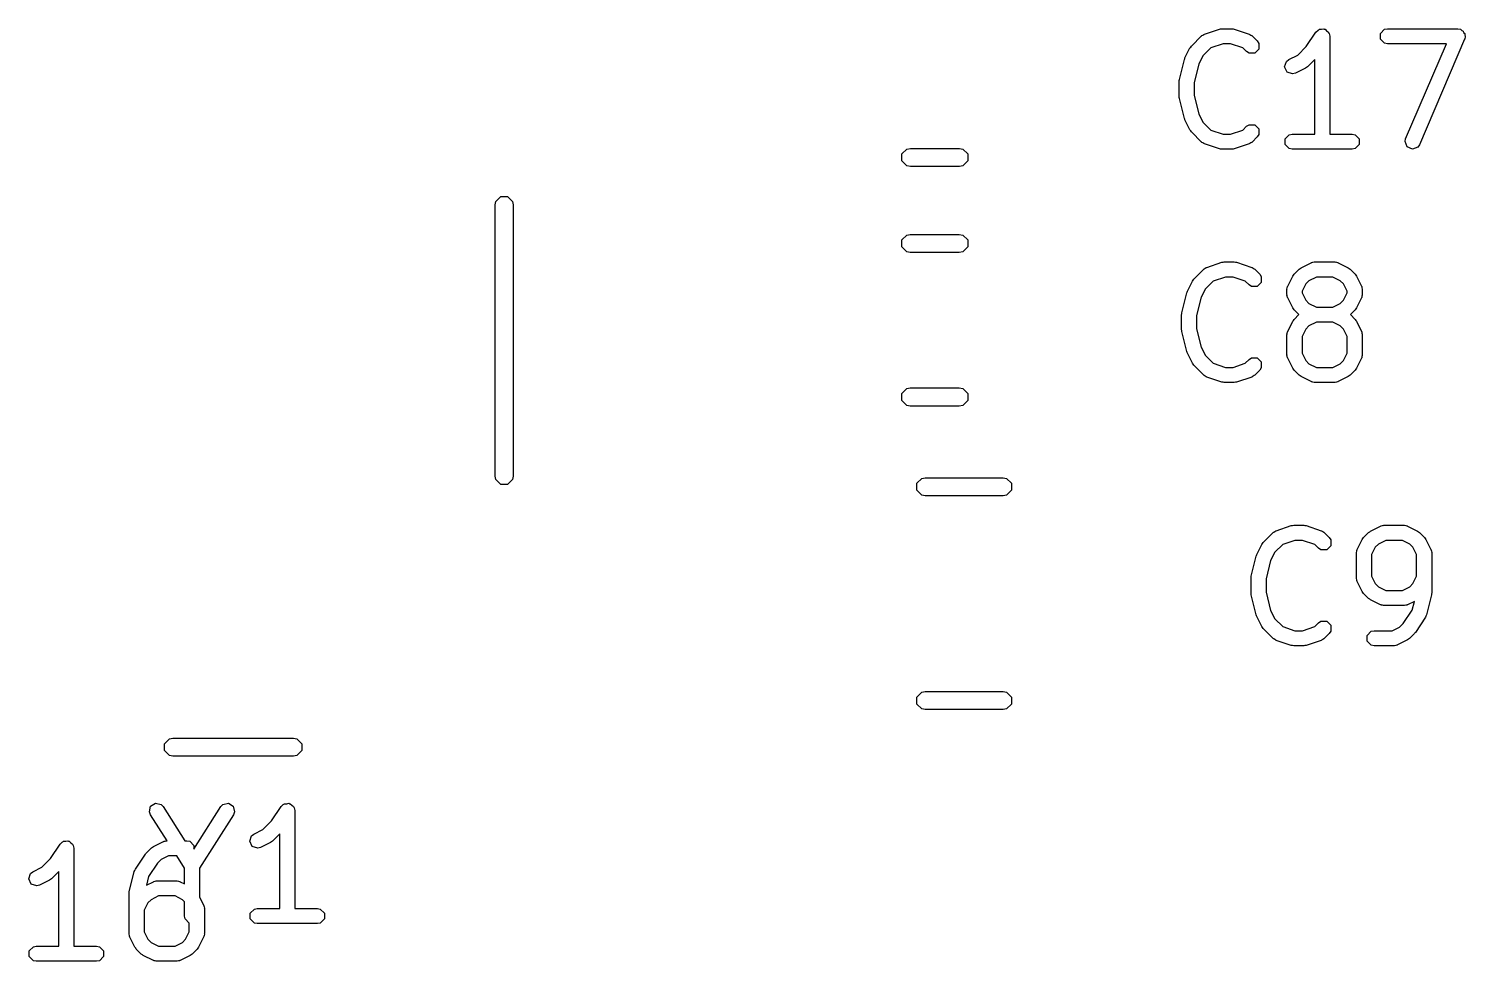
# Model space of a CAD drawing. Extents: x 2.09 to 4.49, y -4.78 to -2.96.
# Drawn here: x 3.267 to 3.6426, y -4.4535 to -4.2097 of the extents above; entities that cross this region are included whole.
import ezdxf

# ---------------------------------------------------------------- set-up
doc = ezdxf.new("R2010")
doc.units = 0
doc.header["$MEASUREMENT"] = 0
doc.layers.add('BLACK', color=7, linetype='CONTINUOUS')

msp = doc.modelspace()

# ---------------------------------------------------------------- linework, layer by layer
at = {"layer": 'BLACK', "linetype": 'CONTINUOUS'}
for p, q in [((3.57441, -4.21116), (3.57835, -4.20984)), ((3.57835, -4.20984), (3.57866, -4.2098)), ((3.57866, -4.2098), (3.57897, -4.20974)), ((3.57897, -4.20974), (3.5816, -4.20974)), ((3.5816, -4.20974), (3.58191, -4.2098)), ((3.58191, -4.2098), (3.58222, -4.20984)), ((3.58222, -4.20984), (3.58616, -4.21116)), ((3.60358, -4.21062), (3.60412, -4.21008)), ((3.60412, -4.21008), (3.60432, -4.21004)), ((3.60432, -4.21004), (3.60447, -4.20989)), ((3.60447, -4.20989), (3.60504, -4.20989)), ((3.60504, -4.20989), (3.6056, -4.20978)), ((3.6056, -4.20978), (3.60577, -4.20989)), ((3.60577, -4.20989), (3.60597, -4.20989)), ((3.60597, -4.20989), (3.60638, -4.2103)), ((3.60638, -4.2103), (3.60685, -4.21062)), ((3.62046, -4.21096), (3.62153, -4.20989)), ((3.62153, -4.20989), (3.62228, -4.20974)), ((3.62228, -4.20974), (3.64065, -4.20974)), ((3.64065, -4.20974), (3.64067, -4.20975)), ((3.64067, -4.20975), (3.64068, -4.20974)), ((3.64068, -4.20974), (3.6407, -4.20975)), ((3.6407, -4.20975), (3.64141, -4.20989)), ((3.64141, -4.20989), (3.64169, -4.21018)), ((3.64169, -4.21018), (3.64206, -4.21034)), ((3.64206, -4.21034), (3.6422, -4.21069)), ((3.57102, -4.21426), (3.57364, -4.21163)), ((3.57364, -4.21163), (3.57373, -4.21158)), ((3.57373, -4.21158), (3.57375, -4.21154)), ((3.57375, -4.21154), (3.57402, -4.21138)), ((3.57402, -4.21138), (3.57428, -4.21121)), ((3.57428, -4.21121), (3.57433, -4.21121)), ((3.57433, -4.21121), (3.57441, -4.21116)), ((3.57929, -4.21368), (3.5761, -4.21474)), ((3.58128, -4.21368), (3.57929, -4.21368)), ((3.58447, -4.21474), (3.58128, -4.21368)), ((3.58616, -4.21116), (3.58624, -4.21121)), ((3.58624, -4.21121), (3.58629, -4.21121)), ((3.58629, -4.21121), (3.58655, -4.21138)), ((3.58655, -4.21138), (3.58682, -4.21154)), ((3.58682, -4.21154), (3.58684, -4.21158)), ((3.58684, -4.21158), (3.58693, -4.21163)), ((3.58693, -4.21163), (3.58824, -4.21294)), ((3.58824, -4.21294), (3.58866, -4.21358)), ((3.58866, -4.21358), (3.58866, -4.21509)), ((3.60106, -4.21439), (3.60358, -4.21062)), ((3.60685, -4.21062), (3.60689, -4.21081)), ((3.60689, -4.21081), (3.60704, -4.21096)), ((3.60704, -4.21096), (3.60719, -4.21171)), ((3.60719, -4.21171), (3.60719, -4.2373)), ((3.62046, -4.21246), (3.62046, -4.21096)), ((3.62153, -4.21353), (3.62046, -4.21246)), ((3.62228, -4.21368), (3.62153, -4.21353)), ((3.63767, -4.21368), (3.62228, -4.21368)), ((3.62703, -4.2385), (3.63767, -4.21368)), ((3.64246, -4.21249), (3.63065, -4.24005)), ((3.6422, -4.21069), (3.64247, -4.21096)), ((3.64247, -4.21246), (3.64246, -4.21247)), ((3.64246, -4.21247), (3.64246, -4.21249)), ((3.64247, -4.21096), (3.64247, -4.21136)), ((3.64247, -4.21136), (3.64262, -4.21174)), ((3.64262, -4.21174), (3.64247, -4.21244)), ((3.64247, -4.21244), (3.64247, -4.21246)), ((3.56788, -4.22305), (3.56919, -4.2178)), ((3.56919, -4.2178), (3.56928, -4.2176)), ((3.56928, -4.2176), (3.56934, -4.21739)), ((3.56934, -4.21739), (3.57065, -4.21477)), ((3.57065, -4.21477), (3.57084, -4.21452)), ((3.57084, -4.21452), (3.57102, -4.21426)), ((3.57403, -4.21681), (3.57296, -4.21896)), ((3.5761, -4.21474), (3.57403, -4.21681)), ((3.58545, -4.21573), (3.58447, -4.21474)), ((3.58609, -4.21615), (3.58545, -4.21573)), ((3.5876, -4.21615), (3.58609, -4.21615)), ((3.58866, -4.21509), (3.5876, -4.21615)), ((3.59586, -4.2183), (3.59646, -4.21782)), ((3.59646, -4.21782), (3.5988, -4.21666)), ((3.5988, -4.21666), (3.60106, -4.21439)), ((3.60325, -4.21778), (3.60136, -4.21967)), ((3.60325, -4.2373), (3.60325, -4.21778)), ((3.57296, -4.21896), (3.57175, -4.22376)), ((3.59538, -4.21973), (3.59586, -4.2183)), ((3.59606, -4.22107), (3.59538, -4.21973)), ((3.59748, -4.22155), (3.59606, -4.22107)), ((3.59823, -4.22135), (3.59748, -4.22155)), ((3.60085, -4.22003), (3.59823, -4.22135)), ((3.6011, -4.21984), (3.60085, -4.22003)), ((3.60136, -4.21967), (3.6011, -4.21984)), ((3.56782, -4.22352), (3.56786, -4.22329)), ((3.56782, -4.22746), (3.56782, -4.22352)), ((3.56786, -4.22329), (3.56788, -4.22305)), ((3.57175, -4.22376), (3.57175, -4.22722)), ((3.56786, -4.2277), (3.56782, -4.22746)), ((3.56788, -4.22794), (3.56786, -4.2277)), ((3.56919, -4.23319), (3.56788, -4.22794)), ((3.57175, -4.22722), (3.57296, -4.23202)), ((3.57296, -4.23202), (3.57403, -4.23417)), ((3.56928, -4.23338), (3.56919, -4.23319)), ((3.56934, -4.23359), (3.56928, -4.23338)), ((3.57065, -4.23621), (3.56934, -4.23359)), ((3.57084, -4.23646), (3.57065, -4.23621)), ((3.57102, -4.23673), (3.57084, -4.23646)), ((3.57403, -4.23417), (3.5761, -4.23624)), ((3.5761, -4.23624), (3.57929, -4.2373)), ((3.58128, -4.2373), (3.58447, -4.23624)), ((3.58447, -4.23624), (3.58545, -4.23525)), ((3.58545, -4.23525), (3.58609, -4.23483)), ((3.58609, -4.23483), (3.5876, -4.23483)), ((3.5876, -4.23483), (3.58866, -4.23589)), ((3.58866, -4.23589), (3.58866, -4.2374)), ((3.57364, -4.23935), (3.57102, -4.23673)), ((3.57373, -4.23941), (3.57364, -4.23935)), ((3.57375, -4.23945), (3.57373, -4.23941)), ((3.57402, -4.2396), (3.57375, -4.23945)), ((3.57428, -4.23978), (3.57402, -4.2396)), ((3.57433, -4.23978), (3.57428, -4.23978)), ((3.57441, -4.23983), (3.57433, -4.23978)), ((3.57835, -4.24114), (3.57441, -4.23983)), ((3.57929, -4.2373), (3.58128, -4.2373)), ((3.58616, -4.23983), (3.58222, -4.24114)), ((3.58624, -4.23978), (3.58616, -4.23983)), ((3.58629, -4.23978), (3.58624, -4.23978)), ((3.58655, -4.2396), (3.58629, -4.23978)), ((3.58682, -4.23945), (3.58655, -4.2396)), ((3.58684, -4.23941), (3.58682, -4.23945)), ((3.58693, -4.23935), (3.58684, -4.23941)), ((3.58824, -4.23804), (3.58693, -4.23935)), ((3.58866, -4.2374), (3.58824, -4.23804)), ((3.59553, -4.23852), (3.59659, -4.23745)), ((3.59553, -4.24002), (3.59553, -4.23852)), ((3.59659, -4.24109), (3.59553, -4.24002)), ((3.59659, -4.23745), (3.59735, -4.2373)), ((3.59735, -4.2373), (3.60325, -4.2373)), ((3.60719, -4.2373), (3.61309, -4.2373)), ((3.61309, -4.2373), (3.61385, -4.23745)), ((3.61385, -4.23745), (3.61491, -4.23852)), ((3.61491, -4.24002), (3.61385, -4.24109)), ((3.61491, -4.23852), (3.61491, -4.24002)), ((3.62687, -4.23925), (3.62703, -4.2385)), ((3.62743, -4.24065), (3.62687, -4.23925)), ((3.63065, -4.24005), (3.63022, -4.24068)), ((3.49535, -4.24248), (3.49662, -4.24121)), ((3.49535, -4.24429), (3.49535, -4.24248)), ((3.49662, -4.24121), (3.49753, -4.24103)), ((3.49753, -4.24103), (3.51035, -4.24103)), ((3.51035, -4.24103), (3.51125, -4.24121)), ((3.51125, -4.24121), (3.51253, -4.24248)), ((3.51253, -4.24248), (3.51253, -4.24429)), ((3.57866, -4.24118), (3.57835, -4.24114)), ((3.57897, -4.24124), (3.57866, -4.24118)), ((3.5816, -4.24124), (3.57897, -4.24124)), ((3.58191, -4.24118), (3.5816, -4.24124)), ((3.58222, -4.24114), (3.58191, -4.24118)), ((3.59735, -4.24124), (3.59659, -4.24109)), ((3.61309, -4.24124), (3.59735, -4.24124)), ((3.61385, -4.24109), (3.61309, -4.24124)), ((3.62882, -4.24124), (3.62743, -4.24065)), ((3.63022, -4.24068), (3.62882, -4.24124)), ((3.49662, -4.24557), (3.49535, -4.24429)), ((3.49753, -4.24575), (3.49662, -4.24557)), ((3.51035, -4.24575), (3.49753, -4.24575)), ((3.51125, -4.24557), (3.51035, -4.24575)), ((3.51253, -4.24429), (3.51125, -4.24557)), ((3.38898, -4.25581), (3.38916, -4.2549)), ((3.38916, -4.2549), (3.39043, -4.25362)), ((3.39043, -4.25362), (3.39224, -4.25362)), ((3.39224, -4.25362), (3.39352, -4.2549)), ((3.39352, -4.2549), (3.3937, -4.25581)), ((3.38898, -4.32667), (3.38898, -4.25581)), ((3.3937, -4.25581), (3.3937, -4.32667)), ((3.49533, -4.26494), (3.49661, -4.26367)), ((3.49533, -4.26675), (3.49533, -4.26494)), ((3.49661, -4.26367), (3.49752, -4.26349)), ((3.49752, -4.26349), (3.51033, -4.26349)), ((3.51033, -4.26349), (3.51124, -4.26367)), ((3.51124, -4.26367), (3.51252, -4.26494)), ((3.51252, -4.26494), (3.51252, -4.26675)), ((3.49661, -4.26803), (3.49533, -4.26675)), ((3.49752, -4.26821), (3.49661, -4.26803)), ((3.51033, -4.26821), (3.49752, -4.26821)), ((3.51124, -4.26803), (3.51033, -4.26821)), ((3.51252, -4.26675), (3.51124, -4.26803)), ((3.57165, -4.27521), (3.57427, -4.27259)), ((3.57427, -4.27259), (3.57435, -4.27253)), ((3.57435, -4.27253), (3.57437, -4.27249)), ((3.57437, -4.27249), (3.57465, -4.27234)), ((3.57465, -4.27234), (3.57491, -4.27216)), ((3.57491, -4.27216), (3.57496, -4.27216)), ((3.57496, -4.27216), (3.57504, -4.27211)), ((3.57504, -4.27211), (3.57898, -4.2708)), ((3.57898, -4.2708), (3.57929, -4.27076)), ((3.57929, -4.27076), (3.5796, -4.2707)), ((3.5796, -4.2707), (3.58223, -4.2707)), ((3.58223, -4.2707), (3.58254, -4.27076)), ((3.58254, -4.27076), (3.58285, -4.2708)), ((3.58285, -4.2708), (3.58679, -4.27211)), ((3.58679, -4.27211), (3.58687, -4.27216)), ((3.58687, -4.27216), (3.58692, -4.27216)), ((3.58692, -4.27216), (3.58718, -4.27234)), ((3.58718, -4.27234), (3.58745, -4.27249)), ((3.58745, -4.27249), (3.58747, -4.27253)), ((3.58747, -4.27253), (3.58756, -4.27259)), ((3.58756, -4.27259), (3.58887, -4.2739)), ((3.58887, -4.2739), (3.58929, -4.27454)), ((3.59753, -4.27441), (3.59772, -4.27416)), ((3.59772, -4.27416), (3.59789, -4.2739)), ((3.59789, -4.2739), (3.59921, -4.27259)), ((3.59921, -4.27259), (3.59947, -4.27241)), ((3.59947, -4.27241), (3.59972, -4.27222)), ((3.59972, -4.27222), (3.60234, -4.27091)), ((3.60234, -4.27091), (3.60244, -4.27088)), ((3.60244, -4.27088), (3.60247, -4.27085)), ((3.60247, -4.27085), (3.60278, -4.27079)), ((3.60278, -4.27079), (3.60308, -4.2707)), ((3.60308, -4.2707), (3.60313, -4.27072)), ((3.60313, -4.27072), (3.60322, -4.2707)), ((3.60322, -4.2707), (3.60847, -4.2707)), ((3.60847, -4.2707), (3.60857, -4.27072)), ((3.60857, -4.27072), (3.60861, -4.2707)), ((3.60861, -4.2707), (3.60892, -4.27079)), ((3.60892, -4.27079), (3.60923, -4.27085)), ((3.60923, -4.27085), (3.60926, -4.27088)), ((3.60926, -4.27088), (3.60935, -4.27091)), ((3.60935, -4.27091), (3.61198, -4.27222)), ((3.61198, -4.27222), (3.61223, -4.27241)), ((3.61223, -4.27241), (3.61249, -4.27259)), ((3.61249, -4.27259), (3.6138, -4.2739)), ((3.6138, -4.2739), (3.61398, -4.27416)), ((3.61398, -4.27416), (3.61417, -4.27441)), ((3.56997, -4.27835), (3.57128, -4.27572)), ((3.57128, -4.27572), (3.57147, -4.27547)), ((3.57147, -4.27547), (3.57165, -4.27521)), ((3.57466, -4.27777), (3.57358, -4.27992)), ((3.57673, -4.2757), (3.57466, -4.27777)), ((3.57992, -4.27464), (3.57673, -4.2757)), ((3.58191, -4.27464), (3.57992, -4.27464)), ((3.5851, -4.2757), (3.58191, -4.27464)), ((3.58608, -4.27668), (3.5851, -4.2757)), ((3.58672, -4.27711), (3.58608, -4.27668)), ((3.58823, -4.27711), (3.58672, -4.27711)), ((3.58929, -4.27604), (3.58823, -4.27711)), ((3.58929, -4.27454), (3.58929, -4.27604)), ((3.59601, -4.27778), (3.59609, -4.27747)), ((3.59602, -4.27782), (3.59601, -4.27778)), ((3.59601, -4.27792), (3.59602, -4.27782)), ((3.59601, -4.27923), (3.59601, -4.27792)), ((3.59609, -4.27747), (3.59616, -4.27716)), ((3.59616, -4.27716), (3.59619, -4.27713)), ((3.59619, -4.27713), (3.59621, -4.27704)), ((3.59621, -4.27704), (3.59753, -4.27441)), ((3.6009, -4.27646), (3.59994, -4.27838)), ((3.60176, -4.2756), (3.6009, -4.27646)), ((3.60369, -4.27464), (3.60176, -4.2756)), ((3.60801, -4.27464), (3.60369, -4.27464)), ((3.60993, -4.2756), (3.60801, -4.27464)), ((3.61079, -4.27646), (3.60993, -4.2756)), ((3.61175, -4.27838), (3.61079, -4.27646)), ((3.61417, -4.27441), (3.61548, -4.27704)), ((3.61548, -4.27704), (3.61551, -4.27713)), ((3.61551, -4.27713), (3.61554, -4.27716)), ((3.61554, -4.27716), (3.6156, -4.27747)), ((3.6156, -4.27747), (3.61569, -4.27778)), ((3.61569, -4.27778), (3.61567, -4.27782)), ((3.61567, -4.27782), (3.61569, -4.27792)), ((3.61569, -4.27792), (3.61569, -4.27923)), ((3.56851, -4.284), (3.56982, -4.27875)), ((3.56982, -4.27875), (3.56991, -4.27856)), ((3.56991, -4.27856), (3.56997, -4.27835)), ((3.57358, -4.27992), (3.57238, -4.28472)), ((3.59602, -4.27933), (3.59601, -4.27923)), ((3.59601, -4.27937), (3.59602, -4.27933)), ((3.59609, -4.27967), (3.59601, -4.27937)), ((3.59616, -4.27998), (3.59609, -4.27967)), ((3.59619, -4.28001), (3.59616, -4.27998)), ((3.59621, -4.28011), (3.59619, -4.28001)), ((3.59753, -4.28273), (3.59621, -4.28011)), ((3.59994, -4.27838), (3.59994, -4.27876)), ((3.59994, -4.27876), (3.6009, -4.28069)), ((3.6009, -4.28069), (3.60176, -4.28155)), ((3.60176, -4.28155), (3.60369, -4.28251)), ((3.60801, -4.28251), (3.60993, -4.28155)), ((3.60993, -4.28155), (3.61079, -4.28069)), ((3.61079, -4.28069), (3.61175, -4.27876)), ((3.61175, -4.27876), (3.61175, -4.27838)), ((3.61548, -4.28011), (3.61417, -4.28273)), ((3.61551, -4.28001), (3.61548, -4.28011)), ((3.61554, -4.27998), (3.61551, -4.28001)), ((3.6156, -4.27967), (3.61554, -4.27998)), ((3.61569, -4.27937), (3.6156, -4.27967)), ((3.61569, -4.27923), (3.61567, -4.27933)), ((3.61567, -4.27933), (3.61569, -4.27937)), ((3.56845, -4.28448), (3.56849, -4.28424)), ((3.56845, -4.28841), (3.56845, -4.28448)), ((3.56849, -4.28424), (3.56851, -4.284)), ((3.57238, -4.28472), (3.57238, -4.28817)), ((3.59772, -4.28298), (3.59753, -4.28273)), ((3.59789, -4.28324), (3.59772, -4.28298)), ((3.59913, -4.28448), (3.59789, -4.28324)), ((3.59789, -4.28571), (3.59913, -4.28448)), ((3.60369, -4.28251), (3.60801, -4.28251)), ((3.6138, -4.28324), (3.61257, -4.28448)), ((3.61257, -4.28448), (3.6138, -4.28571)), ((3.61398, -4.28298), (3.6138, -4.28324)), ((3.61417, -4.28273), (3.61398, -4.28298)), ((3.56849, -4.28865), (3.56845, -4.28841)), ((3.56851, -4.28889), (3.56849, -4.28865)), ((3.56982, -4.29414), (3.56851, -4.28889)), ((3.57238, -4.28817), (3.57358, -4.29298)), ((3.59609, -4.28928), (3.59616, -4.28897)), ((3.59616, -4.28897), (3.59619, -4.28894)), ((3.59619, -4.28894), (3.59621, -4.28885)), ((3.59621, -4.28885), (3.59753, -4.28622)), ((3.59753, -4.28622), (3.59772, -4.28597)), ((3.59772, -4.28597), (3.59789, -4.28571)), ((3.6009, -4.28827), (3.59994, -4.29019)), ((3.60176, -4.28741), (3.6009, -4.28827)), ((3.60369, -4.28645), (3.60176, -4.28741)), ((3.60801, -4.28645), (3.60369, -4.28645)), ((3.60993, -4.28741), (3.60801, -4.28645)), ((3.61079, -4.28827), (3.60993, -4.28741)), ((3.61175, -4.29019), (3.61079, -4.28827)), ((3.6138, -4.28571), (3.61398, -4.28597)), ((3.61398, -4.28597), (3.61417, -4.28622)), ((3.61417, -4.28622), (3.61548, -4.28885)), ((3.61548, -4.28885), (3.61551, -4.28894)), ((3.61551, -4.28894), (3.61554, -4.28897)), ((3.61554, -4.28897), (3.6156, -4.28928)), ((3.57358, -4.29298), (3.57466, -4.29512)), ((3.59601, -4.28959), (3.59609, -4.28928)), ((3.59602, -4.28963), (3.59601, -4.28959)), ((3.59601, -4.28973), (3.59602, -4.28963)), ((3.59601, -4.29498), (3.59601, -4.28973)), ((3.59994, -4.29019), (3.59994, -4.29451)), ((3.61175, -4.29451), (3.61175, -4.29019)), ((3.6156, -4.28928), (3.61569, -4.28959)), ((3.61569, -4.28959), (3.61567, -4.28963)), ((3.61567, -4.28963), (3.61569, -4.28973)), ((3.61569, -4.28973), (3.61569, -4.29498)), ((3.56991, -4.29434), (3.56982, -4.29414)), ((3.56997, -4.29454), (3.56991, -4.29434)), ((3.57128, -4.29717), (3.56997, -4.29454)), ((3.57466, -4.29512), (3.57673, -4.29719)), ((3.5851, -4.29719), (3.58608, -4.29621)), ((3.58608, -4.29621), (3.58672, -4.29578)), ((3.58672, -4.29578), (3.58823, -4.29578)), ((3.58823, -4.29578), (3.58929, -4.29685)), ((3.59602, -4.29507), (3.59601, -4.29498)), ((3.59601, -4.29512), (3.59602, -4.29507)), ((3.59609, -4.29542), (3.59601, -4.29512)), ((3.59616, -4.29573), (3.59609, -4.29542)), ((3.59619, -4.29576), (3.59616, -4.29573)), ((3.59621, -4.29586), (3.59619, -4.29576)), ((3.59753, -4.29848), (3.59621, -4.29586)), ((3.59994, -4.29451), (3.6009, -4.29643)), ((3.6009, -4.29643), (3.60176, -4.2973)), ((3.60993, -4.2973), (3.61079, -4.29643)), ((3.61079, -4.29643), (3.61175, -4.29451)), ((3.61548, -4.29586), (3.61417, -4.29848)), ((3.61551, -4.29576), (3.61548, -4.29586)), ((3.61554, -4.29573), (3.61551, -4.29576)), ((3.6156, -4.29542), (3.61554, -4.29573)), ((3.61569, -4.29512), (3.6156, -4.29542)), ((3.61569, -4.29498), (3.61567, -4.29507)), ((3.61567, -4.29507), (3.61569, -4.29512)), ((3.57147, -4.29742), (3.57128, -4.29717)), ((3.57165, -4.29768), (3.57147, -4.29742)), ((3.57427, -4.30031), (3.57165, -4.29768)), ((3.57435, -4.30036), (3.57427, -4.30031)), ((3.57437, -4.3004), (3.57435, -4.30036)), ((3.57465, -4.30056), (3.57437, -4.3004)), ((3.57673, -4.29719), (3.57992, -4.29826)), ((3.57992, -4.29826), (3.58191, -4.29826)), ((3.58191, -4.29826), (3.5851, -4.29719)), ((3.58745, -4.3004), (3.58718, -4.30056)), ((3.58747, -4.30036), (3.58745, -4.3004)), ((3.58756, -4.30031), (3.58747, -4.30036)), ((3.58887, -4.29899), (3.58756, -4.30031)), ((3.58929, -4.29835), (3.58887, -4.29899)), ((3.58929, -4.29685), (3.58929, -4.29835)), ((3.59772, -4.29873), (3.59753, -4.29848)), ((3.59789, -4.29899), (3.59772, -4.29873)), ((3.59921, -4.30031), (3.59789, -4.29899)), ((3.59947, -4.30048), (3.59921, -4.30031)), ((3.59972, -4.30067), (3.59947, -4.30048)), ((3.60176, -4.2973), (3.60369, -4.29826)), ((3.60369, -4.29826), (3.60801, -4.29826)), ((3.60801, -4.29826), (3.60993, -4.2973)), ((3.61223, -4.30048), (3.61198, -4.30067)), ((3.61249, -4.30031), (3.61223, -4.30048)), ((3.6138, -4.29899), (3.61249, -4.30031)), ((3.61398, -4.29873), (3.6138, -4.29899)), ((3.61417, -4.29848), (3.61398, -4.29873)), ((3.49533, -4.3051), (3.49661, -4.30382)), ((3.49661, -4.30382), (3.49752, -4.30364)), ((3.49752, -4.30364), (3.51033, -4.30364)), ((3.51033, -4.30364), (3.51124, -4.30382)), ((3.51124, -4.30382), (3.51252, -4.3051)), ((3.57491, -4.30073), (3.57465, -4.30056)), ((3.57496, -4.30073), (3.57491, -4.30073)), ((3.57504, -4.30078), (3.57496, -4.30073)), ((3.57898, -4.30209), (3.57504, -4.30078)), ((3.57929, -4.30213), (3.57898, -4.30209)), ((3.5796, -4.30219), (3.57929, -4.30213)), ((3.58223, -4.30219), (3.5796, -4.30219)), ((3.58254, -4.30213), (3.58223, -4.30219)), ((3.58285, -4.30209), (3.58254, -4.30213)), ((3.58679, -4.30078), (3.58285, -4.30209)), ((3.58687, -4.30073), (3.58679, -4.30078)), ((3.58692, -4.30073), (3.58687, -4.30073)), ((3.58718, -4.30056), (3.58692, -4.30073)), ((3.60234, -4.30199), (3.59972, -4.30067)), ((3.60244, -4.30201), (3.60234, -4.30199)), ((3.60247, -4.30204), (3.60244, -4.30201)), ((3.60278, -4.30211), (3.60247, -4.30204)), ((3.60308, -4.30219), (3.60278, -4.30211)), ((3.60313, -4.30218), (3.60308, -4.30219)), ((3.60322, -4.30219), (3.60313, -4.30218)), ((3.60847, -4.30219), (3.60322, -4.30219)), ((3.60857, -4.30218), (3.60847, -4.30219)), ((3.60861, -4.30219), (3.60857, -4.30218)), ((3.60892, -4.30211), (3.60861, -4.30219)), ((3.60923, -4.30204), (3.60892, -4.30211)), ((3.60926, -4.30201), (3.60923, -4.30204)), ((3.60935, -4.30199), (3.60926, -4.30201)), ((3.61198, -4.30067), (3.60935, -4.30199)), ((3.49533, -4.30691), (3.49533, -4.3051)), ((3.49661, -4.30819), (3.49533, -4.30691)), ((3.51252, -4.30691), (3.51124, -4.30819)), ((3.51252, -4.3051), (3.51252, -4.30691)), ((3.49752, -4.30837), (3.49661, -4.30819)), ((3.51033, -4.30837), (3.49752, -4.30837)), ((3.51124, -4.30819), (3.51033, -4.30837)), ((3.38916, -4.32758), (3.38898, -4.32667)), ((3.3937, -4.32667), (3.39352, -4.32758)), ((3.39043, -4.32886), (3.38916, -4.32758)), ((3.39224, -4.32886), (3.39043, -4.32886)), ((3.39352, -4.32758), (3.39224, -4.32886)), ((3.49923, -4.32855), (3.50051, -4.32727)), ((3.49923, -4.33036), (3.49923, -4.32855)), ((3.50051, -4.33164), (3.49923, -4.33036)), ((3.50051, -4.32727), (3.50142, -4.32709)), ((3.50142, -4.32709), (3.52178, -4.32709)), ((3.52178, -4.32709), (3.52268, -4.32727)), ((3.52268, -4.32727), (3.52396, -4.32855)), ((3.52396, -4.33036), (3.52268, -4.33164)), ((3.52396, -4.32855), (3.52396, -4.33036)), ((3.50142, -4.33182), (3.50051, -4.33164)), ((3.52178, -4.33182), (3.50142, -4.33182)), ((3.52268, -4.33164), (3.52178, -4.33182)), ((3.58981, -4.34404), (3.59243, -4.34142)), ((3.59243, -4.34142), (3.59251, -4.34136)), ((3.59251, -4.34136), (3.59253, -4.34132)), ((3.59253, -4.34132), (3.59281, -4.34117)), ((3.59281, -4.34117), (3.59307, -4.34099)), ((3.59307, -4.34099), (3.59311, -4.34099)), ((3.59311, -4.34099), (3.5932, -4.34094)), ((3.5932, -4.34094), (3.59714, -4.33963)), ((3.59714, -4.33963), (3.59745, -4.33959)), ((3.59745, -4.33959), (3.59776, -4.33953)), ((3.59776, -4.33953), (3.60038, -4.33953)), ((3.60038, -4.33953), (3.60069, -4.33959)), ((3.60069, -4.33959), (3.60101, -4.33963)), ((3.60101, -4.33963), (3.60494, -4.34094)), ((3.60494, -4.34094), (3.60503, -4.34099)), ((3.60503, -4.34099), (3.60507, -4.34099)), ((3.60507, -4.34099), (3.60534, -4.34117)), ((3.60534, -4.34117), (3.60561, -4.34132)), ((3.60561, -4.34132), (3.60563, -4.34136)), ((3.60563, -4.34136), (3.60571, -4.34142)), ((3.60571, -4.34142), (3.60703, -4.34273)), ((3.61605, -4.34273), (3.61736, -4.34142)), ((3.61736, -4.34142), (3.61763, -4.34124)), ((3.61763, -4.34124), (3.61788, -4.34105)), ((3.61788, -4.34105), (3.6205, -4.33974)), ((3.6205, -4.33974), (3.6206, -4.33971)), ((3.6206, -4.33971), (3.62063, -4.33968)), ((3.62063, -4.33968), (3.62094, -4.33962)), ((3.62094, -4.33962), (3.62124, -4.33954)), ((3.62124, -4.33954), (3.62128, -4.33955)), ((3.62128, -4.33955), (3.62138, -4.33953)), ((3.62138, -4.33953), (3.62663, -4.33953)), ((3.62663, -4.33953), (3.62673, -4.33955)), ((3.62673, -4.33955), (3.62677, -4.33954)), ((3.62677, -4.33954), (3.62707, -4.33962)), ((3.62707, -4.33962), (3.62738, -4.33968)), ((3.62738, -4.33968), (3.62742, -4.33971)), ((3.62742, -4.33971), (3.62751, -4.33974)), ((3.62751, -4.33974), (3.63014, -4.34105)), ((3.63014, -4.34105), (3.63039, -4.34124)), ((3.63039, -4.34124), (3.63065, -4.34142)), ((3.63065, -4.34142), (3.63196, -4.34273)), ((3.58812, -4.34718), (3.58944, -4.34456)), ((3.58944, -4.34456), (3.58963, -4.34431)), ((3.58963, -4.34431), (3.58981, -4.34404)), ((3.59489, -4.34453), (3.59282, -4.3466)), ((3.59808, -4.34347), (3.59489, -4.34453)), ((3.60006, -4.34347), (3.59808, -4.34347)), ((3.60326, -4.34453), (3.60006, -4.34347)), ((3.60424, -4.34552), (3.60326, -4.34453)), ((3.60488, -4.34594), (3.60424, -4.34552)), ((3.60745, -4.34488), (3.60639, -4.34594)), ((3.60703, -4.34273), (3.60745, -4.34337)), ((3.60745, -4.34337), (3.60745, -4.34488)), ((3.61437, -4.34587), (3.61568, -4.34324)), ((3.61568, -4.34324), (3.61588, -4.34299)), ((3.61588, -4.34299), (3.61605, -4.34273)), ((3.61906, -4.34529), (3.6181, -4.34721)), ((3.61992, -4.34443), (3.61906, -4.34529)), ((3.62185, -4.34347), (3.61992, -4.34443)), ((3.62617, -4.34347), (3.62185, -4.34347)), ((3.62809, -4.34443), (3.62617, -4.34347)), ((3.62895, -4.34529), (3.62809, -4.34443)), ((3.62991, -4.34721), (3.62895, -4.34529)), ((3.63196, -4.34273), (3.63213, -4.34299)), ((3.63213, -4.34299), (3.63233, -4.34324)), ((3.63233, -4.34324), (3.63364, -4.34587)), ((3.58666, -4.35283), (3.58798, -4.34758)), ((3.58798, -4.34758), (3.58807, -4.34739)), ((3.58807, -4.34739), (3.58812, -4.34718)), ((3.59174, -4.34875), (3.59054, -4.35355)), ((3.59282, -4.3466), (3.59174, -4.34875)), ((3.60639, -4.34594), (3.60488, -4.34594)), ((3.61416, -4.34675), (3.61418, -4.34665)), ((3.61416, -4.35331), (3.61416, -4.34675)), ((3.61417, -4.34661), (3.61425, -4.3463)), ((3.61418, -4.34665), (3.61417, -4.34661)), ((3.61425, -4.3463), (3.61431, -4.346)), ((3.61431, -4.346), (3.61435, -4.34596)), ((3.61435, -4.34596), (3.61437, -4.34587)), ((3.6181, -4.34721), (3.6181, -4.35285)), ((3.62991, -4.35285), (3.62991, -4.34721)), ((3.63364, -4.34587), (3.63367, -4.34596)), ((3.63367, -4.34596), (3.6337, -4.346)), ((3.6337, -4.346), (3.63376, -4.3463)), ((3.63376, -4.3463), (3.63384, -4.34661)), ((3.63384, -4.34661), (3.63383, -4.34665)), ((3.63383, -4.34665), (3.63385, -4.34675)), ((3.63385, -4.34675), (3.63385, -4.35725)), ((3.5866, -4.35331), (3.58665, -4.35307)), ((3.58665, -4.35307), (3.58666, -4.35283)), ((3.6181, -4.35285), (3.61906, -4.35477)), ((3.62895, -4.35477), (3.62991, -4.35285)), ((3.5866, -4.35725), (3.5866, -4.35331)), ((3.59054, -4.35355), (3.59054, -4.357)), ((3.61418, -4.35341), (3.61416, -4.35331)), ((3.61417, -4.35345), (3.61418, -4.35341)), ((3.61425, -4.35375), (3.61417, -4.35345)), ((3.61431, -4.35406), (3.61425, -4.35375)), ((3.61435, -4.3541), (3.61431, -4.35406)), ((3.61437, -4.35419), (3.61435, -4.3541)), ((3.61568, -4.35682), (3.61437, -4.35419)), ((3.61588, -4.35706), (3.61568, -4.35682)), ((3.61906, -4.35477), (3.61992, -4.35563)), ((3.61992, -4.35563), (3.62185, -4.35659)), ((3.62185, -4.35659), (3.62617, -4.35659)), ((3.62617, -4.35659), (3.62809, -4.35563)), ((3.62809, -4.35563), (3.62895, -4.35477)), ((3.58665, -4.35748), (3.5866, -4.35725)), ((3.58666, -4.35772), (3.58665, -4.35748)), ((3.58798, -4.36297), (3.58666, -4.35772)), ((3.59054, -4.357), (3.59174, -4.36181)), ((3.61605, -4.35733), (3.61588, -4.35706)), ((3.61736, -4.35864), (3.61605, -4.35733)), ((3.61763, -4.35881), (3.61736, -4.35864)), ((3.61788, -4.35901), (3.61763, -4.35881)), ((3.6205, -4.36032), (3.61788, -4.35901)), ((3.6206, -4.36035), (3.6205, -4.36032)), ((3.62063, -4.36038), (3.6206, -4.36035)), ((3.62094, -4.36044), (3.62063, -4.36038)), ((3.62124, -4.36052), (3.62094, -4.36044)), ((3.62128, -4.36051), (3.62124, -4.36052)), ((3.62138, -4.36053), (3.62128, -4.36051)), ((3.62663, -4.36053), (3.62138, -4.36053)), ((3.62673, -4.36051), (3.62663, -4.36053)), ((3.62677, -4.36052), (3.62673, -4.36051)), ((3.62707, -4.36044), (3.62677, -4.36052)), ((3.62738, -4.36038), (3.62707, -4.36044)), ((3.62742, -4.36035), (3.62738, -4.36038)), ((3.62751, -4.36032), (3.62742, -4.36035)), ((3.62931, -4.35942), (3.62751, -4.36032)), ((3.62874, -4.36169), (3.62931, -4.35942)), ((3.63379, -4.35772), (3.63248, -4.36297)), ((3.6338, -4.35748), (3.63379, -4.35772)), ((3.63385, -4.35725), (3.6338, -4.35748)), ((3.58807, -4.36317), (3.58798, -4.36297)), ((3.58812, -4.36338), (3.58807, -4.36317)), ((3.58944, -4.366), (3.58812, -4.36338)), ((3.59174, -4.36181), (3.59282, -4.36396)), ((3.59282, -4.36396), (3.59489, -4.36603)), ((3.62641, -4.36518), (3.62874, -4.36169)), ((3.63221, -4.36359), (3.62958, -4.36753)), ((3.63233, -4.36328), (3.63221, -4.36359)), ((3.63248, -4.36297), (3.63233, -4.36328)), ((3.58963, -4.36625), (3.58944, -4.366)), ((3.58981, -4.36651), (3.58963, -4.36625)), ((3.59243, -4.36914), (3.58981, -4.36651)), ((3.59489, -4.36603), (3.59808, -4.36709)), ((3.59808, -4.36709), (3.60006, -4.36709)), ((3.60006, -4.36709), (3.60326, -4.36603)), ((3.60326, -4.36603), (3.60424, -4.36504)), ((3.60424, -4.36504), (3.60488, -4.36461)), ((3.60488, -4.36461), (3.60639, -4.36461)), ((3.60703, -4.36783), (3.60571, -4.36914)), ((3.60639, -4.36461), (3.60745, -4.36568)), ((3.60745, -4.36719), (3.60703, -4.36783)), ((3.60745, -4.36568), (3.60745, -4.36719)), ((3.61694, -4.3683), (3.618, -4.36724)), ((3.618, -4.36724), (3.61876, -4.36709)), ((3.61876, -4.36709), (3.62354, -4.36709)), ((3.62354, -4.36709), (3.62546, -4.36613)), ((3.62546, -4.36613), (3.62641, -4.36518)), ((3.62933, -4.36783), (3.62802, -4.36914)), ((3.62944, -4.36766), (3.62933, -4.36783)), ((3.62958, -4.36753), (3.62944, -4.36766)), ((3.59251, -4.36919), (3.59243, -4.36914)), ((3.59253, -4.36923), (3.59251, -4.36919)), ((3.59281, -4.36939), (3.59253, -4.36923)), ((3.59307, -4.36956), (3.59281, -4.36939)), ((3.59311, -4.36956), (3.59307, -4.36956)), ((3.5932, -4.36961), (3.59311, -4.36956)), ((3.59714, -4.37093), (3.5932, -4.36961)), ((3.59745, -4.37097), (3.59714, -4.37093)), ((3.59776, -4.37103), (3.59745, -4.37097)), ((3.60038, -4.37103), (3.59776, -4.37103)), ((3.60069, -4.37097), (3.60038, -4.37103)), ((3.60101, -4.37093), (3.60069, -4.37097)), ((3.60494, -4.36961), (3.60101, -4.37093)), ((3.60503, -4.36956), (3.60494, -4.36961)), ((3.60507, -4.36956), (3.60503, -4.36956)), ((3.60534, -4.36939), (3.60507, -4.36956)), ((3.60561, -4.36923), (3.60534, -4.36939)), ((3.60563, -4.36919), (3.60561, -4.36923)), ((3.60571, -4.36914), (3.60563, -4.36919)), ((3.61694, -4.36981), (3.61694, -4.3683)), ((3.618, -4.37088), (3.61694, -4.36981)), ((3.61876, -4.37103), (3.618, -4.37088)), ((3.62401, -4.37103), (3.61876, -4.37103)), ((3.6241, -4.37101), (3.62401, -4.37103)), ((3.62415, -4.37102), (3.6241, -4.37101)), ((3.62445, -4.37094), (3.62415, -4.37102)), ((3.62476, -4.37088), (3.62445, -4.37094)), ((3.62479, -4.37084), (3.62476, -4.37088)), ((3.62489, -4.37082), (3.62479, -4.37084)), ((3.62751, -4.36951), (3.62489, -4.37082)), ((3.62776, -4.36931), (3.62751, -4.36951)), ((3.62802, -4.36914), (3.62776, -4.36931)), ((3.50051, -4.38318), (3.50142, -4.383)), ((3.50142, -4.383), (3.52178, -4.383)), ((3.52178, -4.383), (3.52268, -4.38318)), ((3.49923, -4.38446), (3.50051, -4.38318)), ((3.49923, -4.38626), (3.49923, -4.38446)), ((3.50051, -4.38754), (3.49923, -4.38626)), ((3.52268, -4.38318), (3.52396, -4.38446)), ((3.52396, -4.38626), (3.52268, -4.38754)), ((3.52396, -4.38446), (3.52396, -4.38626)), ((3.50142, -4.38772), (3.50051, -4.38754)), ((3.52178, -4.38772), (3.50142, -4.38772)), ((3.52268, -4.38754), (3.52178, -4.38772)), ((3.30254, -4.39664), (3.30382, -4.39536)), ((3.30254, -4.39844), (3.30254, -4.39664)), ((3.30382, -4.39536), (3.30472, -4.39518)), ((3.30472, -4.39518), (3.33622, -4.39518)), ((3.33622, -4.39518), (3.33712, -4.39536)), ((3.33712, -4.39536), (3.3384, -4.39664)), ((3.3384, -4.39664), (3.3384, -4.39844)), ((3.30382, -4.39972), (3.30254, -4.39844)), ((3.30472, -4.3999), (3.30382, -4.39972)), ((3.33622, -4.3999), (3.30472, -4.3999)), ((3.33712, -4.39972), (3.33622, -4.3999)), ((3.3384, -4.39844), (3.33712, -4.39972)), ((3.29859, -4.41446), (3.29891, -4.41299)), ((3.29891, -4.41299), (3.30018, -4.41218)), ((3.30018, -4.41218), (3.30165, -4.41251)), ((3.30165, -4.41251), (3.30219, -4.41306)), ((3.30219, -4.41306), (3.30787, -4.42199)), ((3.31018, -4.42415), (3.31724, -4.41306)), ((3.31724, -4.41306), (3.31777, -4.41251)), ((3.31777, -4.41251), (3.31924, -4.41218)), ((3.31924, -4.41218), (3.32051, -4.41299)), ((3.32051, -4.41299), (3.32084, -4.41446)), ((3.33049, -4.4168), (3.33301, -4.41303)), ((3.33301, -4.41303), (3.33355, -4.41248)), ((3.33355, -4.41248), (3.33375, -4.41244)), ((3.33375, -4.41244), (3.33389, -4.4123)), ((3.33389, -4.4123), (3.33447, -4.4123)), ((3.33447, -4.4123), (3.33503, -4.41219)), ((3.33503, -4.41219), (3.3352, -4.4123)), ((3.3352, -4.4123), (3.3354, -4.4123)), ((3.3354, -4.4123), (3.3358, -4.41271)), ((3.3358, -4.41271), (3.33628, -4.41302)), ((3.33628, -4.41302), (3.33632, -4.41322)), ((3.29886, -4.41518), (3.29859, -4.41446)), ((3.3032, -4.42199), (3.29886, -4.41518)), ((3.32056, -4.41518), (3.31168, -4.42913)), ((3.32084, -4.41446), (3.32056, -4.41518)), ((3.32823, -4.41906), (3.33049, -4.4168)), ((3.33632, -4.41322), (3.33646, -4.41337)), ((3.33646, -4.41337), (3.33661, -4.41412)), ((3.33661, -4.41412), (3.33661, -4.43971)), ((3.32528, -4.4207), (3.32589, -4.42023)), ((3.32589, -4.42023), (3.32823, -4.41906)), ((3.33268, -4.42018), (3.33079, -4.42207)), ((3.33268, -4.43971), (3.33268, -4.42018)), ((3.27271, -4.42664), (3.27523, -4.42287)), ((3.27523, -4.42287), (3.27577, -4.42233)), ((3.27577, -4.42233), (3.27597, -4.42229)), ((3.27597, -4.42229), (3.27612, -4.42214)), ((3.27612, -4.42214), (3.27669, -4.42214)), ((3.27669, -4.42214), (3.27725, -4.42203)), ((3.27725, -4.42203), (3.27742, -4.42214)), ((3.27742, -4.42214), (3.27762, -4.42214)), ((3.27762, -4.42214), (3.27803, -4.42255)), ((3.27803, -4.42255), (3.2785, -4.42287)), ((3.2785, -4.42287), (3.27854, -4.42307)), ((3.27854, -4.42307), (3.27869, -4.42321)), ((3.27869, -4.42321), (3.27884, -4.42396)), ((3.27884, -4.42396), (3.27884, -4.44955)), ((3.29779, -4.42519), (3.2991, -4.42388)), ((3.2991, -4.42388), (3.29936, -4.42371)), ((3.29936, -4.42371), (3.29961, -4.42351)), ((3.29961, -4.42351), (3.30223, -4.4222)), ((3.30223, -4.4222), (3.30233, -4.42218)), ((3.30233, -4.42218), (3.30236, -4.42214)), ((3.30236, -4.42214), (3.30267, -4.42208)), ((3.30267, -4.42208), (3.30298, -4.422)), ((3.30298, -4.422), (3.30302, -4.42201)), ((3.30302, -4.42201), (3.30312, -4.42199)), ((3.30312, -4.42199), (3.3032, -4.42199)), ((3.30787, -4.42199), (3.30836, -4.42199)), ((3.30836, -4.42199), (3.30912, -4.42214)), ((3.30912, -4.42214), (3.31018, -4.42321)), ((3.31018, -4.42321), (3.31018, -4.42415)), ((3.32481, -4.42213), (3.32528, -4.4207)), ((3.32548, -4.42348), (3.32481, -4.42213)), ((3.32691, -4.42396), (3.32548, -4.42348)), ((3.32765, -4.42375), (3.32691, -4.42396)), ((3.33028, -4.42244), (3.32765, -4.42375)), ((3.33053, -4.42225), (3.33028, -4.42244)), ((3.33079, -4.42207), (3.33053, -4.42225)), ((3.27045, -4.42891), (3.27271, -4.42664)), ((3.29492, -4.42943), (3.29754, -4.42549)), ((3.29754, -4.42549), (3.29768, -4.42536)), ((3.29768, -4.42536), (3.29779, -4.42519)), ((3.30071, -4.42784), (3.29838, -4.43133)), ((3.30166, -4.42689), (3.30071, -4.42784)), ((3.30358, -4.42593), (3.30166, -4.42689)), ((3.30571, -4.42593), (3.30358, -4.42593)), ((3.30774, -4.42913), (3.30571, -4.42593)), ((3.26703, -4.43198), (3.26751, -4.43055)), ((3.26751, -4.43055), (3.26811, -4.43008)), ((3.26811, -4.43008), (3.27045, -4.42891)), ((3.27301, -4.43192), (3.27275, -4.43209)), ((3.2749, -4.43003), (3.27301, -4.43192)), ((3.2749, -4.44955), (3.2749, -4.43003)), ((3.29333, -4.4353), (3.29464, -4.43005)), ((3.29464, -4.43005), (3.29479, -4.42974)), ((3.29479, -4.42974), (3.29492, -4.42943)), ((3.29838, -4.43133), (3.29781, -4.4336)), ((3.30774, -4.43326), (3.30774, -4.42913)), ((3.31168, -4.42913), (3.31168, -4.43669)), ((3.2677, -4.43332), (3.26703, -4.43198)), ((3.26913, -4.4338), (3.2677, -4.43332)), ((3.26987, -4.4336), (3.26913, -4.4338)), ((3.2725, -4.43228), (3.26987, -4.4336)), ((3.27275, -4.43209), (3.2725, -4.43228)), ((3.29327, -4.43577), (3.29332, -4.43554)), ((3.29332, -4.43554), (3.29333, -4.4353)), ((3.29781, -4.4336), (3.29961, -4.4327)), ((3.29961, -4.4327), (3.29971, -4.43267)), ((3.29971, -4.43267), (3.29974, -4.43264)), ((3.29974, -4.43264), (3.30005, -4.43258)), ((3.30005, -4.43258), (3.30035, -4.4325)), ((3.30035, -4.4325), (3.30039, -4.43251)), ((3.30039, -4.43251), (3.30049, -4.43249)), ((3.30049, -4.43249), (3.30574, -4.43249)), ((3.30574, -4.43249), (3.30584, -4.43251)), ((3.30584, -4.43251), (3.30588, -4.4325)), ((3.30588, -4.4325), (3.30618, -4.43258)), ((3.30618, -4.43258), (3.30649, -4.43264)), ((3.30649, -4.43264), (3.30652, -4.43267)), ((3.30652, -4.43267), (3.30662, -4.4327)), ((3.30662, -4.4327), (3.30774, -4.43326)), ((3.29327, -4.44627), (3.29327, -4.43577)), ((3.29817, -4.43825), (3.29721, -4.44017)), ((3.29903, -4.43739), (3.29817, -4.43825)), ((3.30096, -4.43643), (3.29903, -4.43739)), ((3.30528, -4.43643), (3.30096, -4.43643)), ((3.3072, -4.43739), (3.30528, -4.43643)), ((3.30774, -4.43794), (3.3072, -4.43739)), ((3.30774, -4.44168), (3.30774, -4.43794)), ((3.31168, -4.43669), (3.31275, -4.43883)), ((3.31275, -4.43883), (3.31278, -4.43892)), ((3.31278, -4.43892), (3.31281, -4.43896)), ((3.31281, -4.43896), (3.31287, -4.43927)), ((3.31287, -4.43927), (3.31295, -4.43957)), ((3.29721, -4.44017), (3.29721, -4.44581)), ((3.30789, -4.44243), (3.30774, -4.44168)), ((3.30896, -4.4435), (3.30789, -4.44243)), ((3.31295, -4.43957), (3.31294, -4.43961)), ((3.31294, -4.43961), (3.31296, -4.43971)), ((3.31296, -4.43971), (3.31296, -4.44627)), ((3.32495, -4.44093), (3.32602, -4.43986)), ((3.32495, -4.44243), (3.32495, -4.44093)), ((3.32602, -4.4435), (3.32495, -4.44243)), ((3.32602, -4.43986), (3.32677, -4.43971)), ((3.32677, -4.43971), (3.33268, -4.43971)), ((3.33661, -4.43971), (3.34252, -4.43971)), ((3.34252, -4.43971), (3.34327, -4.43986)), ((3.34327, -4.43986), (3.34434, -4.44093)), ((3.34434, -4.44243), (3.34327, -4.4435)), ((3.34434, -4.44093), (3.34434, -4.44243)), ((3.29329, -4.44637), (3.29327, -4.44627)), ((3.29328, -4.44641), (3.29329, -4.44637)), ((3.29336, -4.44672), (3.29328, -4.44641)), ((3.29342, -4.44702), (3.29336, -4.44672)), ((3.29721, -4.44581), (3.29817, -4.44773)), ((3.30806, -4.44773), (3.30902, -4.44581)), ((3.30902, -4.4435), (3.30896, -4.4435)), ((3.30902, -4.44581), (3.30902, -4.4435)), ((3.31287, -4.44672), (3.31281, -4.44702)), ((3.31295, -4.44641), (3.31287, -4.44672)), ((3.31296, -4.44627), (3.31294, -4.44637)), ((3.31294, -4.44637), (3.31295, -4.44641)), ((3.32677, -4.44365), (3.32602, -4.4435)), ((3.34252, -4.44365), (3.32677, -4.44365)), ((3.34327, -4.4435), (3.34252, -4.44365)), ((3.26718, -4.45077), (3.26824, -4.4497)), ((3.26824, -4.4497), (3.26899, -4.44955)), ((3.26899, -4.44955), (3.2749, -4.44955)), ((3.27884, -4.44955), (3.28474, -4.44955)), ((3.28474, -4.44955), (3.2855, -4.4497)), ((3.2855, -4.4497), (3.28656, -4.45077)), ((3.29345, -4.44706), (3.29342, -4.44702)), ((3.29348, -4.44715), (3.29345, -4.44706)), ((3.29479, -4.44978), (3.29348, -4.44715)), ((3.29499, -4.45003), (3.29479, -4.44978)), ((3.29516, -4.45029), (3.29499, -4.45003)), ((3.29647, -4.4516), (3.29516, -4.45029)), ((3.29817, -4.44773), (3.29903, -4.44859)), ((3.29903, -4.44859), (3.30096, -4.44955)), ((3.30096, -4.44955), (3.30528, -4.44955)), ((3.30528, -4.44955), (3.3072, -4.44859)), ((3.3072, -4.44859), (3.30806, -4.44773)), ((3.31107, -4.45029), (3.30976, -4.4516)), ((3.31124, -4.45003), (3.31107, -4.45029)), ((3.31144, -4.44978), (3.31124, -4.45003)), ((3.31275, -4.44715), (3.31144, -4.44978)), ((3.31278, -4.44706), (3.31275, -4.44715)), ((3.31281, -4.44702), (3.31278, -4.44706)), ((3.26718, -4.45227), (3.26718, -4.45077)), ((3.26824, -4.45334), (3.26718, -4.45227)), ((3.26899, -4.45349), (3.26824, -4.45334)), ((3.28474, -4.45349), (3.26899, -4.45349)), ((3.2855, -4.45334), (3.28474, -4.45349)), ((3.28656, -4.45227), (3.2855, -4.45334)), ((3.28656, -4.45077), (3.28656, -4.45227)), ((3.29674, -4.45178), (3.29647, -4.4516)), ((3.29699, -4.45197), (3.29674, -4.45178)), ((3.29961, -4.45328), (3.29699, -4.45197)), ((3.29971, -4.45331), (3.29961, -4.45328)), ((3.29974, -4.45334), (3.29971, -4.45331)), ((3.30005, -4.4534), (3.29974, -4.45334)), ((3.30035, -4.45348), (3.30005, -4.4534)), ((3.30039, -4.45347), (3.30035, -4.45348)), ((3.30049, -4.45349), (3.30039, -4.45347)), ((3.30574, -4.45349), (3.30049, -4.45349)), ((3.30584, -4.45347), (3.30574, -4.45349)), ((3.30588, -4.45348), (3.30584, -4.45347)), ((3.30618, -4.4534), (3.30588, -4.45348)), ((3.30649, -4.45334), (3.30618, -4.4534)), ((3.30652, -4.45331), (3.30649, -4.45334)), ((3.30662, -4.45328), (3.30652, -4.45331)), ((3.30924, -4.45197), (3.30662, -4.45328)), ((3.30949, -4.45178), (3.30924, -4.45197)), ((3.30976, -4.4516), (3.30949, -4.45178))]:
    msp.add_line(p, q, dxfattribs=at)

doc.saveas('drawing.dxf')
